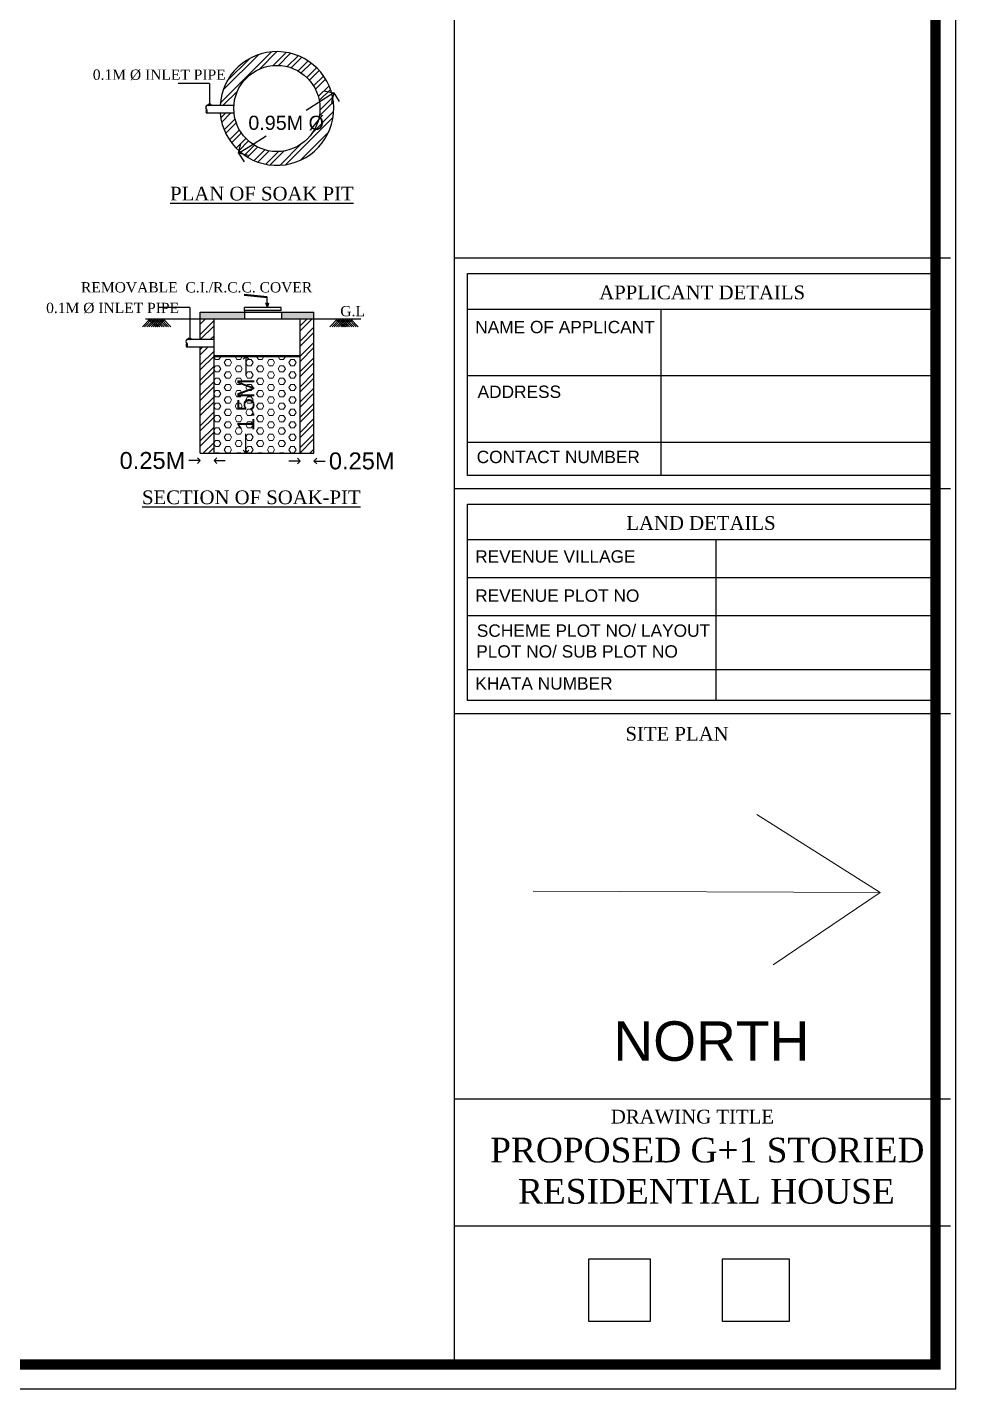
# Model space of a CAD drawing. Header units: metres. Extents: x -9628 to -9500, y 28652 to 28805.
# Drawn here: x -9582.91 to -9566.45, y 28762.76 to 28786.9 of the extents above; entities that cross this region are included whole.
import ezdxf

# ---------------------------------------------------------------- set-up
doc = ezdxf.new("R2010")
doc.units = ezdxf.units.M
doc.header["$PDMODE"] = 34
doc.header["$PDSIZE"] = -15
doc.linetypes.add('CONTINULUS', pattern=[0])
doc.layers.add('NORTH_DIRECTION', color=7, linetype='Continuous', lineweight=0)
doc.layers.add('PLAN', color=7, linetype='Continuous', lineweight=40)
doc.layers.add('SITE_PLAN', color=7, linetype='Continuous')
doc.styles.add('12', font='times.ttf', dxfattribs={"height": 12})
doc.styles.add('9', font='times.ttf', dxfattribs={"height": 9})
doc.styles.add('MtX_Arial', font='arial.ttf')
doc.styles.add('MtX_Times_New_Roman', font='times.ttf')
doc.styles.get("Standard").update_dxf_attribs({"font": 'arial.ttf', "height": 0.25})
doc.styles.add('style2', font='arial.ttf', dxfattribs={"height": 0.3})
doc.dimstyles.new('INT DIM', dxfattribs={"dimtxt": 0.3, "dimasz": 0.1, "dimexe": 0.18, "dimexo": 0.0625, "dimgap": 0.09, "dimtad": 0, "dimzin": 0, "dimdsep": 46, "dimtxsty": 'style2', "dimblk": 'OPEN90', "dimcen": 0.09, "dimse1": 1, "dimse2": 1, "dimclrd": 250, "dimclrt": 256, "dimadec": 0, "dimazin": 0, "dimtfac": 1, "dimtofl": 0, "dimtmove": 0, "dimatfit": 3, "dimfxl": 1, "dimtolj": 1, "dimtzin": 0, "dimlwd": -1, "dimarcsym": 0})
doc.dimstyles.new('RAJESH', dxfattribs={"dimtxt": 10, "dimasz": 7, "dimexe": 0.18, "dimexo": 0.0625, "dimgap": 0.09, "dimtad": 0, "dimtih": 1, "dimtoh": 1, "dimdec": 1, "dimzin": 0, "dimdsep": 46, "dimlunit": 4, "dimtxsty": 'Standard', "dimblk": 'OPEN90', "dimcen": 0.09, "dimadec": 0, "dimazin": 0, "dimtfac": 1, "dimtdec": 1, "dimtofl": 0, "dimtmove": 0, "dimatfit": 3, "dimfxl": 1, "dimtolj": 1, "dimtzin": 0, "dimarcsym": 0})

# ---------------------------------------------------------------- blocks, each defined once
blk = doc.blocks.new('_Open90')
at = {"layer": 'PLAN', "color": 0, "lineweight": -2}
for p, q in [((0, 0), (-1, 0)), ((-0.5, 0.5), (0, 0)), ((0, 0), (-0.5, -0.5))]:
    blk.add_line(p, q, dxfattribs=at)
blk = doc.blocks.new('*D5')
at = {"layer": 'Defpoints', "color": 0}
for p in [(-9577.710449, 28786.105469), (-9577.473422, 28785.73193), (-9579.396491, 28785.0356)]:
    blk.add_point(p, dxfattribs=at)
at = {"layer": 'SITE_PLAN', "color": 0, "linetype": 'Continuous', "lineweight": -2, "ltscale": 0.05}
for p, q in [((-9577.684511, 28785.597985), (-9577.962646, 28785.421496)), ((-9577.473422, 28785.73193), (-9577.376981, 28785.579946)), ((-9578.948375, 28784.796007), (-9578.67024, 28784.972496)), ((-9579.159464, 28784.662061), (-9579.063023, 28784.510077))]:
    blk.add_line(p, q, dxfattribs=at)
at = {"layer": 'SITE_PLAN', "color": 0, "lineweight": -2, "xscale": 0.25, "yscale": 0.25, "zscale": 0.25}
for p, rotation in [((-9577.473422, 28785.73193), 32.396953), ((-9579.159464, 28784.662061), 212.396953)]:
    blk.add_blockref('_Open90', p, dxfattribs=dict(at, rotation=rotation))
at = {"layer": 'SITE_PLAN', "color": 0, "linetype": 'CONTINULUS', "ltscale": 0.05, "insert": (-9578.316443, 28785.196996), "char_height": 0.25, "attachment_point": 5}
blk.add_mtext('\\A1;0.95M %%C', dxfattribs=at)
blk = doc.blocks.new('*D6')
at = {"layer": 'Defpoints', "color": 0}
for p in [(-9578.067334, 28779.356471), (-9577.823486, 28779.346175), (-9577.823486, 28779.206581)]:
    blk.add_point(p, dxfattribs=at)
at = {"layer": 'SITE_PLAN', "color": 250, "ltscale": 0.05}
for p, q in [((-9578.167334, 28779.206581), (-9578.267334, 28779.206581)), ((-9577.723486, 28779.206581), (-9577.623486, 28779.206581))]:
    blk.add_line(p, q, dxfattribs=at)
at = {"layer": 'SITE_PLAN', "color": 250, "xscale": 0.1, "yscale": 0.1, "zscale": 0.1}
blk.add_blockref('_Open90', (-9578.067334, 28779.206581), dxfattribs=at)
at = {"layer": 'SITE_PLAN', "color": 250, "xscale": 0.1, "yscale": 0.1, "zscale": 0.1, "rotation": 180}
blk.add_blockref('_Open90', (-9577.823486, 28779.206581), dxfattribs=at)
at = {"layer": 'SITE_PLAN', "linetype": 'CONTINULUS', "ltscale": 0.05, "insert": (-9576.976236, 28779.206581), "char_height": 0.3, "attachment_point": 5, "style": 'style2'}
blk.add_mtext('\\A1;0.25M', dxfattribs=at)
blk = doc.blocks.new('*D7')
at = {"layer": 'Defpoints', "color": 0}
for p in [(-9579.838637, 28779.346175), (-9579.594789, 28779.346175), (-9579.838637, 28779.214517)]:
    blk.add_point(p, dxfattribs=at)
at = {"layer": 'SITE_PLAN', "color": 250, "ltscale": 0.05}
for p, q in [((-9579.938637, 28779.214517), (-9580.038637, 28779.214517)), ((-9579.494789, 28779.214517), (-9579.394789, 28779.214517))]:
    blk.add_line(p, q, dxfattribs=at)
at = {"layer": 'SITE_PLAN', "color": 250, "xscale": 0.1, "yscale": 0.1, "zscale": 0.1}
blk.add_blockref('_Open90', (-9579.838637, 28779.214517), dxfattribs=at)
at = {"layer": 'SITE_PLAN', "color": 250, "xscale": 0.1, "yscale": 0.1, "zscale": 0.1, "rotation": 180}
blk.add_blockref('_Open90', (-9579.594789, 28779.214517), dxfattribs=at)
at = {"layer": 'SITE_PLAN', "linetype": 'CONTINULUS', "ltscale": 0.05, "insert": (-9580.685887, 28779.214517), "char_height": 0.3, "attachment_point": 5, "style": 'style2'}
blk.add_mtext('\\A1;0.25M', dxfattribs=at)
blk = doc.blocks.new('*D8')
at = {"layer": 'Defpoints', "color": 0}
for p in [(-9579.095628, 28781.063609), (-9579.095628, 28779.346175), (-9579.028392, 28779.346175)]:
    blk.add_point(p, dxfattribs=at)
at = {"layer": 'SITE_PLAN', "color": 250, "ltscale": 0.05}
for p, q in [((-9579.028392, 28780.963609), (-9579.028392, 28780.721642)), ((-9579.028392, 28779.446175), (-9579.028392, 28779.688142))]:
    blk.add_line(p, q, dxfattribs=at)
at = {"layer": 'SITE_PLAN', "color": 250, "xscale": 0.1, "yscale": 0.1, "zscale": 0.1}
for p, rotation in [((-9579.028392, 28781.063609), 90), ((-9579.028392, 28779.346175), 270)]:
    blk.add_blockref('_Open90', p, dxfattribs=dict(at, rotation=rotation))
at = {"layer": 'SITE_PLAN', "linetype": 'CONTINULUS', "ltscale": 0.05, "insert": (-9579.028392, 28780.204892), "char_height": 0.3, "attachment_point": 5, "rotation": 90, "style": 'style2'}
blk.add_mtext('\\A1;1.5M', dxfattribs=at)

msp = doc.modelspace()

# ---------------------------------------------------------------- hatches: boundary and pattern name
at = {"layer": 'SITE_PLAN'}
h = msp.add_hatch(dxfattribs=at)
h.set_pattern_fill('ANSI32', color=256, scale=28.276307, style=0)
h.set_pattern_definition([(45, (-10179.1092, 29137.13536), (-0.134961987, 0.134961987), []), (45, (-10179.01923, 29137.13536), (-0.134961987, 0.134961987), [])])
edge = h.paths.add_edge_path()
edge.add_line((-9579.48672, 28785.5061), (-9579.24242, 28785.5061))
edge.add_ellipse((-9578.48028, 28785.4552), major_axis=(-0.54011, 0.54011), ratio=1, start_angle=-135, end_angle=41.17933, ccw=False)
edge.add_ellipse((-9578.48028, 28785.4552), major_axis=(0.54011, 0.54011), ratio=1, start_angle=141.376218, end_angle=315, ccw=False)
edge.add_line((-9579.23939, 28785.37037), (-9579.48443, 28785.37037))
edge.add_ellipse((-9578.48028, 28785.4552), major_axis=(0.71257, 0.71257), ratio=1, start_angle=139.828823, end_angle=492.104903)
h = msp.add_hatch(color=256, dxfattribs=at)
h.paths.add_polyline_path([(-9579.0536, 28781.72527), (-9579.0536, 28781.84742), (-9579.83864, 28781.84742), (-9579.83864, 28781.72527)])
h.paths.add_polyline_path([(-9578.40024, 28781.84742), (-9578.40024, 28781.72527), (-9577.82349, 28781.72527), (-9577.82349, 28781.84742)])
h = msp.add_hatch(dxfattribs=at)
h.set_pattern_fill('ANSI32', color=256, scale=28.276307, style=0)
h.set_pattern_definition([(45, (-10179.45999, 29128.4535), (-0.134961987, 0.134961987), []), (45, (-10179.37001, 29128.4535), (-0.134961987, 0.134961987), [])])
h.paths.add_polyline_path([(-9579.83864, 28779.34618), (-9579.59479, 28779.34618), (-9579.59479, 28781.22361), (-9579.83864, 28781.22361)])
h.paths.add_polyline_path([(-9579.59479, 28781.72527), (-9579.83864, 28781.72527), (-9579.83864, 28781.35934), (-9579.59479, 28781.35934)])
h.paths.add_polyline_path([(-9578.06733, 28779.34618), (-9577.82349, 28779.34618), (-9577.82349, 28781.72527), (-9578.06733, 28781.72527)])
msp.add_hatch(color=256, dxfattribs=at).paths.add_polyline_path([(-9579.0536, 28781.87456), (-9579.0536, 28781.84742), (-9578.40216, 28781.84742), (-9578.40216, 28781.87456)])
at = {"layer": 'SITE_PLAN', "lineweight": 20}
h = msp.add_hatch(dxfattribs=at)
h.set_pattern_fill('HEX', color=256, scale=28.276307, style=0)
h.set_pattern_definition([(0, (-10179.45999, 29128.45351), (0, 0.110196001), [0.06362169, -0.127243382]), (120, (-10179.45999, 29128.45351), (-0.095432536, -0.055098), [0.06362169, -0.127243382]), (60, (-10179.39636, 29128.45351), (-0.095432536, 0.055098), [0.06362169, -0.127243382])])
h.paths.add_polyline_path([(-9579.59479, 28781.06361), (-9579.59479, 28779.34618), (-9578.06733, 28779.34618), (-9578.06733, 28781.06361)])

# ---------------------------------------------------------------- linework, layer by layer
at = {"layer": 'NORTH_DIRECTION'}
msp.add_line((-9567.78708, 28771.55953), (-9569.68303, 28770.27939), dxfattribs=at)
msp.add_lwpolyline([(-9573.93924, 28771.58265), (-9567.78708, 28771.55953), (-9569.97042, 28772.94374)], dxfattribs=at)
at = {"layer": 'SITE_PLAN', "ltscale": 0.1}
for p, q in [((-9575.33233, 28763.19239), (-9575.33233, 28804.98065)), ((-9575.33233, 28782.8074), (-9566.5417, 28782.8074)), ((-9575.10446, 28782.5298), (-9566.8059, 28782.5298)), ((-9575.10446, 28778.94744), (-9575.10446, 28782.5298)), ((-9566.8059, 28782.5298), (-9566.8059, 28778.94744)), ((-9575.10446, 28781.90104), (-9566.8059, 28781.90104)), ((-9571.67295, 28781.90104), (-9571.67295, 28778.94744)), ((-9575.10446, 28780.7196), (-9566.8059, 28780.7196)), ((-9575.10446, 28779.53816), (-9566.8059, 28779.53816)), ((-9566.8059, 28778.94744), (-9575.10446, 28778.94744)), ((-9575.33233, 28778.72068), (-9566.5417, 28778.72068)), ((-9575.10446, 28778.44308), (-9566.8059, 28778.44308)), ((-9575.10446, 28774.96098), (-9575.10446, 28778.44308)), ((-9566.8059, 28778.44308), (-9566.8059, 28774.96098)), ((-9575.10446, 28777.81432), (-9566.8059, 28777.81432)), ((-9570.69769, 28777.81432), (-9570.69769, 28774.96098)), ((-9575.10446, 28777.14017), (-9566.8059, 28777.14017)), ((-9575.10446, 28776.46602), (-9566.8059, 28776.46602)), ((-9575.10446, 28775.51231), (-9566.8059, 28775.51231)), ((-9566.8059, 28774.96098), (-9575.10446, 28774.96098)), ((-9575.33233, 28774.73422), (-9566.5417, 28774.73422)), ((-9575.33233, 28767.9002), (-9566.5417, 28767.9002)), ((-9575.33233, 28765.65155), (-9566.5417, 28765.65155))]:
    msp.add_line(p, q, dxfattribs=at)
at = {"layer": 'SITE_PLAN'}
for p, q in [((-9579.67411, 28785.90021), (-9580.23038, 28785.90021)), ((-9579.67411, 28785.90021), (-9579.67411, 28785.5029)), ((-9579.24242, 28785.5061), (-9579.72563, 28785.5061)), ((-9579.23939, 28785.37037), (-9579.72563, 28785.37037)), ((-9579.67411, 28785.5029), (-9579.70089, 28785.53512)), ((-9579.67411, 28785.5029), (-9579.64733, 28785.53512)), ((-9578.648, 28781.92885), (-9578.67775, 28782.01059)), ((-9578.648, 28781.92885), (-9578.65142, 28782.10976)), ((-9578.648, 28781.92885), (-9578.62136, 28782.01165)), ((-9580.72669, 28781.72527), (-9580.86275, 28781.58789)), ((-9580.68849, 28781.72527), (-9580.82455, 28781.58789)), ((-9580.80861, 28781.72527), (-9576.99484, 28781.72527)), ((-9580.65029, 28781.72527), (-9580.78635, 28781.58789)), ((-9580.7649, 28781.72527), (-9580.62884, 28781.58789)), ((-9580.61209, 28781.72527), (-9580.74814, 28781.58789)), ((-9580.72669, 28781.72527), (-9580.59064, 28781.58789)), ((-9580.57389, 28781.72527), (-9580.70994, 28781.58789)), ((-9580.68849, 28781.72527), (-9580.55244, 28781.58789)), ((-9580.53569, 28781.72527), (-9580.67174, 28781.58789)), ((-9580.65029, 28781.72527), (-9580.51424, 28781.58789)), ((-9580.49748, 28781.72527), (-9580.63354, 28781.58789)), ((-9580.61209, 28781.72527), (-9580.47603, 28781.58789)), ((-9580.45928, 28781.72527), (-9580.59534, 28781.58789)), ((-9580.02489, 28781.92516), (-9580.58116, 28781.92516)), ((-9580.57389, 28781.72527), (-9580.43783, 28781.58789)), ((-9580.53569, 28781.72527), (-9580.39963, 28781.58789)), ((-9580.49748, 28781.72527), (-9580.36143, 28781.58789)), ((-9580.02489, 28781.92516), (-9580.02489, 28781.35614)), ((-9579.83864, 28781.35934), (-9579.83864, 28781.84742)), ((-9579.83864, 28781.84742), (-9577.82349, 28781.84742)), ((-9579.83864, 28781.72527), (-9577.82349, 28781.72527)), ((-9579.59479, 28779.34617), (-9579.59479, 28781.72527)), ((-9579.0536, 28781.87456), (-9579.0536, 28781.92885)), ((-9578.40216, 28781.92885), (-9579.0536, 28781.92885)), ((-9579.0536, 28781.87456), (-9579.0536, 28781.84742)), ((-9578.40216, 28781.87456), (-9579.0536, 28781.87456)), ((-9579.0536, 28781.84742), (-9579.0536, 28781.72527)), ((-9578.40216, 28781.87456), (-9578.40216, 28781.92885)), ((-9578.40024, 28781.84742), (-9578.40024, 28781.72527)), ((-9578.06733, 28779.34617), (-9578.06733, 28781.72527)), ((-9577.82349, 28779.34617), (-9577.82349, 28781.84742)), ((-9577.40418, 28781.72527), (-9577.54024, 28781.58789)), ((-9577.36598, 28781.72527), (-9577.50204, 28781.58789)), ((-9577.32778, 28781.72527), (-9577.46384, 28781.58789)), ((-9577.44239, 28781.72527), (-9577.30633, 28781.58789)), ((-9577.28958, 28781.72527), (-9577.42563, 28781.58789)), ((-9577.40418, 28781.72527), (-9577.26813, 28781.58789)), ((-9577.25138, 28781.72527), (-9577.38743, 28781.58789)), ((-9577.36598, 28781.72527), (-9577.22993, 28781.58789)), ((-9577.21318, 28781.72527), (-9577.34923, 28781.58789)), ((-9577.32778, 28781.72527), (-9577.19173, 28781.58789)), ((-9577.17498, 28781.72527), (-9577.31103, 28781.58789)), ((-9577.28958, 28781.72527), (-9577.15352, 28781.58789)), ((-9577.13677, 28781.72527), (-9577.27283, 28781.58789)), ((-9577.25138, 28781.72527), (-9577.11532, 28781.58789)), ((-9577.21318, 28781.72527), (-9577.07712, 28781.58789)), ((-9577.17498, 28781.72527), (-9577.03892, 28781.58789)), ((-9579.59479, 28781.35934), (-9580.07641, 28781.35934)), ((-9579.59479, 28781.22361), (-9580.07641, 28781.22361)), ((-9580.02489, 28781.35614), (-9580.05167, 28781.38836)), ((-9580.02489, 28781.35614), (-9579.99811, 28781.38836)), ((-9579.83864, 28779.34617), (-9579.83864, 28781.22361)), ((-9579.83864, 28779.34617), (-9577.82349, 28779.34617)), ((-9571.8586, 28765.06166), (-9572.95721, 28765.06166)), ((-9572.95721, 28765.06166), (-9572.95721, 28763.96305)), ((-9571.8586, 28763.96305), (-9571.8586, 28765.06166)), ((-9569.39195, 28765.05664), (-9570.58726, 28765.05664)), ((-9570.58726, 28765.05664), (-9570.58726, 28763.96305)), ((-9569.39195, 28763.96305), (-9569.39195, 28765.05664)), ((-9572.95721, 28763.96305), (-9571.8586, 28763.96305)), ((-9570.58726, 28763.96305), (-9569.39195, 28763.96305))]:
    msp.add_line(p, q, dxfattribs=at)
at = {"layer": 'SITE_PLAN', "lineweight": 40}
for p, q in [((-9578.65142, 28782.10976), (-9579.06177, 28782.15076)), ((-9578.06733, 28781.06361), (-9579.59479, 28781.06361))]:
    msp.add_line(p, q, dxfattribs=at)
at = {"layer": 'SITE_PLAN', "ltscale": 0.1}
msp.add_lwpolyline([(-9625.0289, 28762.76241), (-9566.44712, 28762.76241), (-9566.44712, 28805.10804), (-9625.0289, 28805.10804)], close=True, dxfattribs=at)
at = {"layer": 'SITE_PLAN', "ltscale": 0.1, "const_width": 0.17939}
msp.add_lwpolyline([(-9624.67013, 28763.19239), (-9566.8059, 28763.19239), (-9566.8059, 28804.74927), (-9624.67013, 28804.74927)], close=True, dxfattribs=at)
at = {"layer": 'SITE_PLAN'}
for centre, major_axis, start_param, end_param in [((-9578.48028, 28785.4552), (0.71257, 0.71257), 2.44047334, 8.58885083), ((-9578.48028, 28785.4552), (0.54011, 0.54011), 5.49778714, 11.78097245), ((-9579.6838, 28785.4043), (0.03809, 0.03809), 1.67468051, 3.03770847), ((-9579.69508, 28785.47216), (0.03228, 0.03228), 1.51839805, 3.19399093), ((-9579.76746, 28785.4043), (-0.03809, 0.03809), 3.24547684, 4.6085048), ((-9580.03458, 28781.25755), (-0.03809, 0.03809), 0.10388418, 1.46691214), ((-9580.04586, 28781.32541), (0.03228, 0.03228), 1.51839805, 3.19399093), ((-9580.11824, 28781.25755), (-0.03809, 0.03809), 3.24547684, 4.6085048)]:
    msp.add_ellipse(centre, major_axis=major_axis, ratio=1, start_param=start_param, end_param=end_param, dxfattribs=at)

# ---------------------------------------------------------------- texts
at = {"layer": 'NORTH_DIRECTION', "insert": (-9572.5169, 28769.27523), "char_height": 0.7, "attachment_point": 1}
msp.add_mtext_dynamic_manual_height_columns('NORTH', width=4.029729, gutter_width=3.5, heights=[0], dxfattribs=at)
at = {"layer": 'SITE_PLAN'}
for s, height, style, p in [('0.1M %%C INLET PIPE', 0.18225, '9', (-9581.74292, 28785.96366)), ('%%UPLAN OF SOAK PIT', 0.243, '12', (-9580.37248, 28783.82506)), ('REMOVABLE  C.I./R.C.C. COVER', 0.18225, '9', (-9581.95238, 28782.19478)), ('0.1M %%C INLET PIPE', 0.18225, '9', (-9582.57027, 28781.82922)), ('G.L', 0.18225, '9', (-9577.35586, 28781.77222)), ('%%USECTION OF SOAK-PIT', 0.243, '12', (-9580.87062, 28778.44221))]:
    msp.add_text(s, height=height, dxfattribs=dict(at, style=style)).set_placement(p)
at = {"layer": 'SITE_PLAN', "linetype": 'CONTINULUS', "ltscale": 0.05}
for s, height, style, p in [('APPLICANT DETAILS', 0.243624, 'MtX_Times_New_Roman', (-9572.76722, 28782.07317)), ('NAME OF APPLICANT', 0.219262, 'MtX_Arial', (-9574.9646, 28781.47199)), ('ADDRESS', 0.219262, 'MtX_Arial', (-9574.92313, 28780.32434)), ('CONTACT NUMBER', 0.219262, 'MtX_Arial', (-9574.93839, 28779.16944)), ('LAND DETAILS', 0.243624, 'MtX_Times_New_Roman', (-9572.28694, 28777.98645)), ('REVENUE VILLAGE', 0.219262, 'MtX_Arial', (-9574.96535, 28777.40486)), ('REVENUE PLOT NO', 0.219262, 'MtX_Arial', (-9574.96535, 28776.71111)), ('SCHEME PLOT NO/ LAYOUT ', 0.219262, 'MtX_Arial', (-9574.9369, 28776.0909)), ('PLOT NO/ SUB PLOT NO', 0.219262, 'MtX_Arial', (-9574.94677, 28775.72157)), ('KHATA NUMBER', 0.219262, 'MtX_Arial', (-9574.9637, 28775.15462)), ('SITE PLAN', 0.243624, 'MtX_Times_New_Roman', (-9572.30222, 28774.25064)), ('DRAWING TITLE', 0.243624, 'MtX_Times_New_Roman', (-9572.56069, 28767.46406)), ('PROPOSED G+1 STORIED ', 0.438524, 'MtX_Times_New_Roman', (-9574.69996, 28766.77385)), ('RESIDENTIAL HOUSE', 0.438524, 'MtX_Times_New_Roman', (-9574.20689, 28766.04298))]:
    msp.add_text(s, height=height, dxfattribs=dict(at, style=style)).set_placement(p)

# ---------------------------------------------------------------- dimensions: what is measured, and where the dimension line sits
at = {"layer": 'SITE_PLAN', "ltscale": 0.05}
dim = msp.add_aligned_dim(p1=(-9579.39649, 28785.0356), p2=(-9577.71045, 28786.10547), distance=-0.44239, text='0.95M %%C', dimstyle='RAJESH', override={"dimasz": 0.25, "dimdec": 2, "dimlunit": 2, "dimtdec": 2, "dimfxl": 0, "dimfxlon": 1, "dimarcsym": 1}, dxfattribs=at)
dim.commit()
dim.dimension.update_dxf_attribs({"geometry": '*D5', "text_midpoint": (-9578.31644, 28785.197)})
at = {"layer": 'SITE_PLAN', "linetype": 'ByBlock', "ltscale": 0.05}
dim = msp.add_linear_dim(base=(-9579.02839, 28779.34617), p1=(-9579.09563, 28781.06361), p2=(-9579.09563, 28779.34617), angle=90, text='1.5M', dimstyle='INT DIM', override={"dimfxlon": 1}, dxfattribs=at)
dim.commit()
dim.dimension.update_dxf_attribs({"geometry": '*D8', "text_midpoint": (-9579.02839, 28780.20489)})
for base, p1, p2, picture, middle in [((-9579.83864, 28779.21452), (-9579.59479, 28779.34617), (-9579.83864, 28779.34617), '*D7', (-9580.68589, 28779.21452)), ((-9577.82349, 28779.20658), (-9578.06733, 28779.35647), (-9577.82349, 28779.34617), '*D6', (-9576.97624, 28779.20658))]:
    dim = msp.add_linear_dim(base=base, p1=p1, p2=p2, text='0.25M', dimstyle='INT DIM', override={"dimfxlon": 1}, dxfattribs=at)
    dim.commit()
    dim.dimension.update_dxf_attribs({"geometry": picture, "text_midpoint": middle})

doc.saveas('drawing.dxf')
